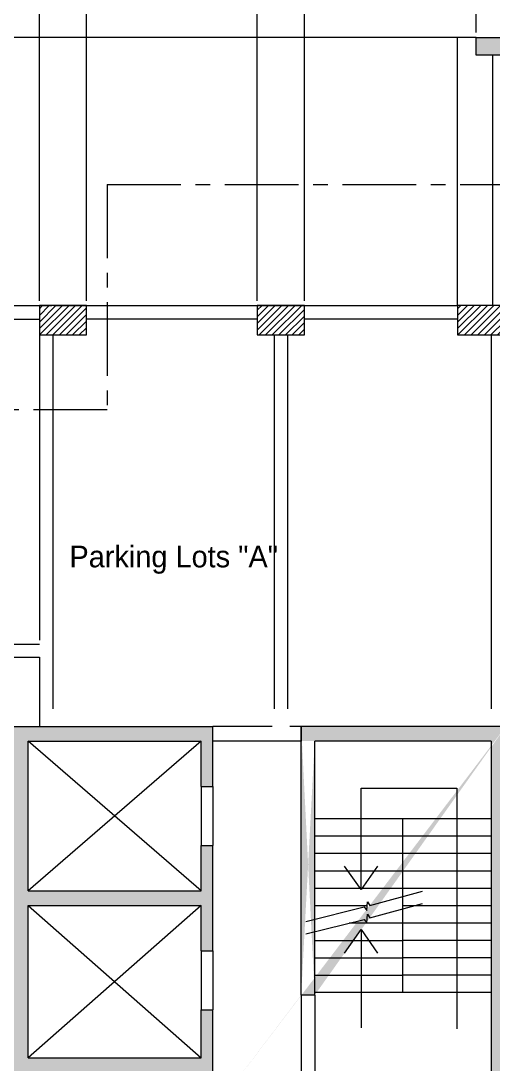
# Model space of a CAD drawing. Header units: millimetres. Extents: x -5 to 1510635, y -6 to 71285.
# Drawn here: x 720867 to 728895, y 19757 to 37480 of the extents above; entities that cross this region are included whole.
import ezdxf

# ---------------------------------------------------------------- set-up
doc = ezdxf.new("R2010")
doc.units = ezdxf.units.MM
doc.header["$LTSCALE"] = 1000
doc.linetypes.add('CENTER', pattern=[2, 1.25, -0.25, 0.25, -0.25])
doc.linetypes.add('S-BM-2ND$0$HIDDEN', pattern=[9.524999999999999, 6.35, -3.175])
for name, color, linetype in [('1', 1, 'CENTER'), ('3', 3, 'Continuous'), ('MP-8', 8, 'Continuous'), ('S-BM-2ND$0$S-BEAM', 21, 'Continuous'), ('S-BM-2ND$0$S-BEAMS-1', 21, 'Continuous'), ('S-BM-2ND$0$SDIM-2', 11, 'Continuous'), ('S-COL 2ND$0$GRD RC WALL', 31, 'Continuous'), ('S-COL 2ND$0$S-COL-1', 31, 'Continuous'), ('S-COL 2ND$0$S-COL-HATCH', 11, 'Continuous'), ('S-COL 2ND$0$S-RCWALL', 31, 'Continuous'), ('S-COL 2ND$0$S-RCWALL-HACH', 21, 'Continuous'), ('S-CUTL', 11, 'Continuous'), ('SDIM-2', 11, 'Continuous')]:
    doc.layers.add(name, color=color, linetype=linetype)
doc.layers.add('OPENING ELE 0.09', color=35, linetype='Continuous', lineweight=9)
doc.styles.add('GHD', font='OUTLINE', dxfattribs={"bigfont": 'GHD'})
doc.styles.add('TEXT', font='romans.shx', dxfattribs={"width": 0.75})
doc.dimstyles.new('MET-100', dxfattribs={"dimscale": 100, "dimtxt": 2, "dimasz": 2, "dimexe": 2, "dimexo": 2, "dimgap": 0.5, "dimtad": 1, "dimdec": 0, "dimdsep": 46, "dimtxsty": 'TEXT', "dimblk1": 'OBLIQUE', "dimblk2": 'OBLIQUE', "dimsah": 1, "dimcen": 0, "dimdle": 2, "dimclrd": 11, "dimclre": 11, "dimclrt": 21, "dimadec": 0, "dimazin": 0, "dimtfac": 0.8, "dimtdec": 0, "dimtofl": 0, "dimtmove": 0, "dimatfit": 3, "dimfxl": 1, "dimtolj": 1, "dimtzin": 0, "dimarcsym": 0})
doc.dimstyles.new('MPS2', dxfattribs={"dimscale": 100, "dimtxt": 3, "dimasz": 3, "dimexe": 1, "dimexo": 1, "dimgap": 1, "dimtad": 1, "dimzin": 12, "dimdsep": 46, "dimtxsty": 'Standard', "dimcen": 1, "dimclrd": 1, "dimclre": 1, "dimclrt": 7, "dimazin": 2, "dimtfac": 1, "dimtmove": 0, "dimatfit": 3, "dimfxl": 1, "dimarcsym": 0})
pattern_1 = [(0, (0, 0), (31.75, 63.5), [0, -63.5])]

# ---------------------------------------------------------------- blocks, each defined once
blk = doc.blocks.new('S-COL 2ND')
at = {"layer": 'S-COL 2ND$0$S-COL-HATCH'}
h = blk.add_hatch(dxfattribs=at)
h.set_pattern_fill('ANSI31', color=256, scale=25)
h.set_pattern_definition([(45, (7474.717989202589, 18780), (-56.1266007566822, 56.12660075668221), [])])
h.paths.add_polyline_path([(4007211.345289174, -137938.8001942993), (4008011.345289174, -137938.8001942993), (4008011.345289174, -137438.8001942993), (4007211.345289174, -137438.8001942993)])
h = blk.add_hatch(dxfattribs=at)
h.set_pattern_fill('ANSI31', color=256, scale=25)
h.set_pattern_definition([(45, (10979.71798920305, 18780), (-56.1266007566822, 56.12660075668221), [])])
h.paths.add_polyline_path([(4010916.345289174, -137938.8001942993), (4011716.345289174, -137938.8001942993), (4011716.345289174, -137438.8001942993), (4010916.345289174, -137438.8001942993)])
h = blk.add_hatch(dxfattribs=at)
h.set_pattern_fill('ANSI31', color=256, scale=25)
h.set_pattern_definition([(45, (14584.71798920259, 18780), (-56.1266007566822, 56.12660075668221), [])])
h.paths.add_polyline_path([(4014321.345289174, -137938.8001942993), (4015121.345289174, -137938.8001942993), (4015121.345289174, -137438.8001942993), (4014321.345289174, -137438.8001942993)])
at = {"layer": 'S-COL 2ND$0$S-RCWALL-HACH'}
h = blk.add_hatch(dxfattribs=at)
h.set_pattern_fill('DOTS', color=256, scale=40)
h.set_pattern_definition([(0, (0, -2), (31.75, 63.5), [0, -63.5])])
h.paths.add_polyline_path([(4014636.328522374, -132883.4990666909), (4021366.345289174, -132883.4990666909), (4021366.345289174, -133183.4990666909), (4014636.328522374, -133183.4990666909)])
h = blk.add_hatch(dxfattribs=at)
h.set_pattern_fill('DOTS', color=256, scale=40)
h.set_pattern_definition(pattern_1)
h.paths.add_polyline_path([(4009961.720289057, -145611.3001942993), (4010161.720289057, -145611.3001942993), (4010161.720289057, -144588.8001942993), (4006771.720289052, -144588.8001942993), (4006771.720289052, -150468.8001942994), (4010161.591443183, -150469.2091906754), (4010161.720289058, -149401.3001942993), (4009961.720289056, -149401.3001942993), (4009961.720289056, -150218.8001942993), (4007021.720289056, -150218.8001942994), (4007021.720289057, -147633.8001942993), (4009961.720289057, -147633.8001942993), (4009961.720289056, -148401.3001942992), (4010161.720289057, -148401.3001942993), (4010161.720289057, -146611.3001942993), (4009961.720289056, -146611.3001942993), (4009961.720289057, -147383.8001942993), (4007021.720289056, -147383.8001942993), (4007021.720289057, -144838.8001942993), (4009961.720289057, -144838.8001942993)])
edge = h.paths.add_edge_path()
edge.add_line((4009961.720289056, -150468.8001942993), (4009961.720289056, -151643.8001942994))
edge.add_line((4010161.449725861, -151643.8001942994), (4009961.720289056, -151643.8001942994))
h = blk.add_hatch(dxfattribs=at)
h.set_pattern_fill('DOTS', color=256, scale=40)
h.set_pattern_definition(pattern_1)
edge = h.paths.add_edge_path()
edge.add_line((4011661.77428559, -144588.8001474747), (4011661.77428559, -144838.8023326244))
edge.add_line((4015141.77428559, -144588.7980091494), (4011661.77428559, -144588.8001474747))
edge.add_line((4014891.774285589, -144838.8001942992), (4011891.774285589, -144838.802379449))
edge.add_line((4014891.774285589, -144838.8001942992), (4014891.814697843, -151393.7980091496))
edge.add_line((4015141.755883216, -151643.8633635959), (4015141.77428559, -144588.8001942992))
edge.add_line((4011891.774285589, -149153.8002411238), (4011891.774285589, -144838.802379449))
edge.add_line((4011661.77428559, -149153.8001942992), (4011661.774285589, -144588.8001474747))
edge.add_line((4011891.77428559, -149153.8002411239), (4011661.774285591, -149153.8001942992))
edge.add_line((4009961.720289057, -151393.8001942994), (4014891.814697843, -151393.7980091496))
edge.add_line((4015141.543804433, -151643.8633597682), (4009961.720289057, -151643.8001942994))
edge.add_line((4009961.720289057, -151643.8001942994), (4009961.720289057, -151393.8001942994))
at = {"layer": 'S-COL 2ND$0$GRD RC WALL', "elevation": -3.577563258482517e-09}
blk.add_lwpolyline([(4014636.328522374, -132883.4990666909), (4021366.345289174, -132883.4990666909), (4021366.345289174, -133183.4990666909), (4014636.328522374, -133183.4990666909)], close=True, dxfattribs=at)
at = {"layer": 'S-COL 2ND$0$S-COL-1'}
for p, q in [((4008011.345289174, -137688.8001942993, -2.687499661245865e-09), (4008011.345289174, -137438.8153288094)), ((4015141.77428559, -144588.7980091494, 1.244480731055391e-08), (4011661.77428559, -144588.8001474747, 5.577955311440209e-08)), ((4011661.77428559, -144588.8001474747, 5.577955311440209e-08), (4011661.77428559, -144838.8023326244, 9.713417412034882e-08)), ((4011661.77428559, -149153.8001942992, 5.577955311428009e-08), (4011661.774285589, -144588.8001474747, 5.577955311441564e-08)), ((4014891.774285589, -144838.8001942992, 5.672848915374908e-08), (4011891.774285589, -144838.802379449, 5.672848915379989e-08)), ((4011891.774285589, -149153.8002411238, 5.672848915378631e-08), (4011891.774285589, -144838.802379449, 5.672848915380618e-08)), ((4014891.774285589, -144838.8001942992, 5.672848915378884e-08), (4014891.814697843, -151393.7980091496, -1.511965894915522e-07)), ((4011891.77428559, -149153.8002411239, 5.682730685099589e-09), (4011661.774285591, -149153.8001942992, 4.733794645593373e-09))]:
    blk.add_line(p, q, dxfattribs=at)
for points in [[(4007211.345289174, -137938.8001942993), (4008011.345289174, -137938.8001942993), (4008011.345289174, -137438.8001942993), (4007211.345289174, -137438.8001942993)], [(4010916.345289174, -137938.8001942993), (4011716.345289174, -137938.8001942993), (4011716.345289174, -137438.8001942993), (4010916.345289174, -137438.8001942993)]]:
    blk.add_lwpolyline(points, close=True, dxfattribs=at)
at = {"layer": 'S-COL 2ND$0$S-COL-1', "elevation": -8.91567534880164e-09}
blk.add_lwpolyline([(4014321.345289174, -137938.8001942993), (4015121.345289174, -137938.8001942993), (4015121.345289174, -137438.8001942993), (4014321.345289174, -137438.8001942993)], close=True, dxfattribs=at)
at = {"layer": 'S-COL 2ND$0$S-RCWALL'}
for p, q in [((4006771.720289052, -144588.8001942993, 2.528651796695846e-08), (4010161.720289057, -144588.8001942993, 9.048614370923496e-09)), ((4010161.720289057, -145611.3001942993), (4010161.720289057, -144588.8001942993, 2.307891094867074e-08)), ((4007021.720289056, -147383.8001942993, -2.251210721471711e-08), (4007021.720289056, -144838.8001942993, 2.277218896879428e-08)), ((4007021.720289057, -144838.8001942993, -1.581623502414743e-09), (4009961.720289057, -144838.8001942993, -1.581623502414743e-09)), ((4009961.720289057, -145611.3001942993), (4009961.720289057, -144838.8001942993, 2.277218896879408e-08)), ((4009961.720289057, -145611.3001942993), (4010161.720289057, -145611.3001942993)), ((4009961.720289057, -147383.8001942993), (4009961.720289056, -146611.3001942993, 1.317501760894576e-08)), ((4009961.720289057, -146611.3001942993), (4010161.720289057, -146611.3001942993)), ((4010161.720289057, -148401.3001942993), (4010161.720289057, -146611.3001942993, 1.317501760894574e-08)), ((4007021.720289056, -147383.8001942993, -2.286797594700846e-08), (4009961.720289057, -147383.8001942993, -2.286797594700846e-08)), ((4007021.720289056, -150218.8001942994, 1.881628894017432e-08), (4007021.720289057, -147633.8001942993, -2.319946115485848e-08)), ((4007021.720289057, -147633.8001942993, -2.286797594700846e-08), (4009961.720289057, -147633.8001942993, -2.286797594700846e-08)), ((4009961.720289056, -148401.3001942993), (4009961.720289057, -147633.8001942993, -1.172420634730969e-09)), ((4009961.720289056, -148401.3001942992), (4010161.720289057, -148401.3001942992)), ((4009961.720289057, -150218.8001942993, 1.881628894017423e-08), (4009961.720289056, -149401.3001942993, -3.169458462619869e-09)), ((4009961.720289057, -149401.3001942993), (4010161.720289058, -149401.3001942993)), ((4010161.591443183, -150469.2091906754, -7.983455186807421e-09), (4010161.720289057, -149401.3001942993, -3.169458462619902e-09)), ((4007021.720289056, -150218.8001942987, -1.101807628740856e-08), (4009961.720289056, -150218.8001942993))]:
    blk.add_line(p, q, dxfattribs=at)
blk = doc.blocks.new('_Oblique')
at = {"layer": 'OPENING ELE 0.09', "color": 0, "lineweight": -2}
blk.add_line((-0.5, -0.5), (0.5, 0.5), dxfattribs=at)
blk = doc.blocks.new('*D327')
at = {"layer": 'DEFPOINTS', "color": 0, "linetype": 'ByBlock', "transparency": 16777216}
for p in [(721181.9597115102, 38510.49782430578), (717352.2417223202, 32644.3531070475, -4.082199666935801e-08), (721181.9597115102, 32644.3531070475)]:
    blk.add_point(p, dxfattribs=at)
at = {"layer": 'MP-8', "color": 1, "linetype": 'ByBlock', "lineweight": -2, "transparency": 16777216}
for p, q in [((717352.2417223202, 32724.3531070475), (717352.2417223202, 38590.49782430578)), ((717592.2417223202, 38510.49782430578), (720941.9597115102, 38510.49782430578)), ((721181.9597115102, 32724.3531070475), (721181.9597115102, 38590.49782430578))]:
    blk.add_line(p, q, dxfattribs=at)
at = {"layer": 'MP-8', "color": 1, "linetype": 'ByBlock', "transparency": 16777216}
for points in [[(717592.2417223202, 38550.49782430578), (717592.2417223202, 38470.49782430578), (717352.2417223202, 38510.49782430578)], [(720941.9597115102, 38550.49782430578), (720941.9597115102, 38470.49782430578), (721181.9597115102, 38510.49782430578)]]:
    blk.add_solid(points, dxfattribs=at)
at = {"layer": 'MP-8', "color": 7, "linetype": 'ByBlock', "transparency": 16777216, "insert": (719267.1007169152, 38710.49782430578), "char_height": 240, "attachment_point": 5}
blk.add_mtext('3830', dxfattribs=at)
blk = doc.blocks.new('*D328')
at = {"layer": 'DEFPOINTS', "color": 0, "linetype": 'ByBlock', "transparency": 16777216}
for p in [(721981.9597115102, 38510.49782430578), (721181.9597115102, 32644.3531070475), (721981.9597115102, 32644.3531070475)]:
    blk.add_point(p, dxfattribs=at)
at = {"layer": 'MP-8', "color": 1, "linetype": 'ByBlock', "lineweight": -2, "transparency": 16777216}
for p, q in [((721181.9597115102, 32724.3531070475), (721181.9597115102, 38590.49782430578)), ((721421.9597115102, 38510.49782430578), (721741.9597115102, 38510.49782430578)), ((721981.9597115102, 32724.3531070475), (721981.9597115102, 38590.49782430578))]:
    blk.add_line(p, q, dxfattribs=at)
at = {"layer": 'MP-8', "color": 1, "linetype": 'ByBlock', "transparency": 16777216}
for points in [[(721421.9597115102, 38550.49782430578), (721421.9597115102, 38470.49782430578), (721181.9597115102, 38510.49782430578)], [(721741.9597115102, 38550.49782430578), (721741.9597115102, 38470.49782430578), (721981.9597115102, 38510.49782430578)]]:
    blk.add_solid(points, dxfattribs=at)
at = {"layer": 'MP-8', "color": 7, "linetype": 'ByBlock', "transparency": 16777216, "insert": (721581.9597115102, 38710.49782430578), "char_height": 240, "attachment_point": 5}
blk.add_mtext('800', dxfattribs=at)
blk = doc.blocks.new('*D329')
at = {"layer": 'DEFPOINTS', "color": 0, "linetype": 'ByBlock', "transparency": 16777216}
for p in [(724886.9597115107, 38510.49782430578), (721981.9597115102, 32644.3531070475), (724886.9597115107, 32644.3531070475)]:
    blk.add_point(p, dxfattribs=at)
at = {"layer": 'MP-8', "color": 1, "linetype": 'ByBlock', "lineweight": -2, "transparency": 16777216}
for p, q in [((721981.9597115102, 32724.3531070475), (721981.9597115102, 38590.49782430578)), ((722221.9597115102, 38510.49782430578), (724646.9597115107, 38510.49782430578)), ((724886.9597115107, 32724.3531070475), (724886.9597115107, 38590.49782430578))]:
    blk.add_line(p, q, dxfattribs=at)
at = {"layer": 'MP-8', "color": 1, "linetype": 'ByBlock', "transparency": 16777216}
for points in [[(722221.9597115102, 38550.49782430578), (722221.9597115102, 38470.49782430578), (721981.9597115102, 38510.49782430578)], [(724646.9597115107, 38550.49782430578), (724646.9597115107, 38470.49782430578), (724886.9597115107, 38510.49782430578)]]:
    blk.add_solid(points, dxfattribs=at)
at = {"layer": 'MP-8', "color": 7, "linetype": 'ByBlock', "transparency": 16777216, "insert": (723434.4597115105, 38710.49782430578), "char_height": 240, "attachment_point": 5}
blk.add_mtext('2905', dxfattribs=at)
blk = doc.blocks.new('*D330')
at = {"layer": 'DEFPOINTS', "color": 0, "linetype": 'ByBlock', "transparency": 16777216}
for p in [(725686.9597115107, 38510.49782430578), (724886.9597115107, 32644.3531070475), (725686.9597115107, 32644.3531070475, -5.25193965132703e-08)]:
    blk.add_point(p, dxfattribs=at)
at = {"layer": 'MP-8', "color": 1, "linetype": 'ByBlock', "lineweight": -2, "transparency": 16777216}
for p, q in [((724886.9597115107, 32724.3531070475), (724886.9597115107, 38590.49782430578)), ((725126.9597115107, 38510.49782430578), (725446.9597115107, 38510.49782430578)), ((725686.9597115107, 32724.3531070475), (725686.9597115107, 38590.49782430578))]:
    blk.add_line(p, q, dxfattribs=at)
at = {"layer": 'MP-8', "color": 1, "linetype": 'ByBlock', "transparency": 16777216}
for points in [[(725126.9597115107, 38550.49782430578), (725126.9597115107, 38470.49782430578), (724886.9597115107, 38510.49782430578)], [(725446.9597115107, 38550.49782430578), (725446.9597115107, 38470.49782430578), (725686.9597115107, 38510.49782430578)]]:
    blk.add_solid(points, dxfattribs=at)
at = {"layer": 'MP-8', "color": 7, "linetype": 'ByBlock', "transparency": 16777216, "insert": (725286.9597115107, 38710.49782430578), "char_height": 240, "attachment_point": 5}
blk.add_mtext('800', dxfattribs=at)
blk = doc.blocks.new('*D331')
at = {"layer": 'DEFPOINTS', "color": 0, "linetype": 'ByBlock', "transparency": 16777216}
for p in [(728606.9429447101, 38510.49782430578), (728606.9429447101, 37199.6542346559), (725686.9597115107, 32644.3531070475, -5.25193965132703e-08)]:
    blk.add_point(p, dxfattribs=at)
at = {"layer": 'MP-8', "color": 1, "linetype": 'ByBlock', "lineweight": -2, "transparency": 16777216}
for p, q in [((725686.9597115107, 32724.3531070475), (725686.9597115107, 38590.49782430578)), ((725926.9597115107, 38510.49782430578), (728366.9429447101, 38510.49782430578)), ((728606.9429447101, 37279.6542346559), (728606.9429447101, 38590.49782430578))]:
    blk.add_line(p, q, dxfattribs=at)
at = {"layer": 'MP-8', "color": 1, "linetype": 'ByBlock', "transparency": 16777216}
for points in [[(725926.9597115107, 38550.49782430578), (725926.9597115107, 38470.49782430578), (725686.9597115107, 38510.49782430578)], [(728366.9429447101, 38550.49782430578), (728366.9429447101, 38470.49782430578), (728606.9429447101, 38510.49782430578)]]:
    blk.add_solid(points, dxfattribs=at)
at = {"layer": 'MP-8', "color": 7, "linetype": 'ByBlock', "transparency": 16777216, "insert": (727146.9513281104, 38710.49782430578), "char_height": 240, "attachment_point": 5}
blk.add_mtext('2920', dxfattribs=at)
blk = doc.blocks.new('*D340')
at = {"layer": 'DEFPOINTS', "color": 0, "linetype": 'ByBlock', "transparency": 16777216}
for p in [(735336.9597115107, 38510.49782430578), (728606.9429447101, 37199.6542346559), (735336.9597115107, 37199.6542346559, -5.609695977175281e-08)]:
    blk.add_point(p, dxfattribs=at)
at = {"layer": 'MP-8', "color": 1, "linetype": 'ByBlock', "lineweight": -2, "transparency": 16777216}
for p, q in [((728606.9429447101, 37279.6542346559), (728606.9429447101, 38590.49782430578)), ((728846.9429447101, 38510.49782430578), (735096.9597115107, 38510.49782430578)), ((735336.9597115107, 37279.6542346559), (735336.9597115107, 38590.49782430578))]:
    blk.add_line(p, q, dxfattribs=at)
at = {"layer": 'MP-8', "color": 1, "linetype": 'ByBlock', "transparency": 16777216}
for points in [[(728846.9429447101, 38550.49782430578), (728846.9429447101, 38470.49782430578), (728606.9429447101, 38510.49782430578)], [(735096.9597115107, 38550.49782430578), (735096.9597115107, 38470.49782430578), (735336.9597115107, 38510.49782430578)]]:
    blk.add_solid(points, dxfattribs=at)
at = {"layer": 'MP-8', "color": 7, "linetype": 'ByBlock', "transparency": 16777216, "insert": (731971.9513281104, 38710.49782430578), "char_height": 240, "attachment_point": 5}
blk.add_mtext('6730', dxfattribs=at)
blk = doc.blocks.new('*D343')
at = {"layer": 'DEFPOINTS', "color": 0, "linetype": 'ByBlock', "transparency": 16777216}
for p in [(742286.8665123605, 39274.60185658524), (711897.1178145017, 32644.3531070475, -4.082199666857196e-08), (742286.8665123605, 20314.70645424048, -4.082199666857196e-08)]:
    blk.add_point(p, dxfattribs=at)
at = {"layer": 'MP-8', "color": 1, "linetype": 'ByBlock', "lineweight": -2, "transparency": 16777216}
for p, q in [((711897.1178145017, 32724.3531070475), (711897.1178145017, 39354.60185658524)), ((742286.8665123605, 20394.70645424048), (742286.8665123605, 39354.60185658524)), ((712137.1178145017, 39274.60185658524), (742046.8665123605, 39274.60185658524))]:
    blk.add_line(p, q, dxfattribs=at)
at = {"layer": 'MP-8', "color": 1, "linetype": 'ByBlock', "transparency": 16777216}
for points in [[(712137.1178145017, 39314.60185658524), (712137.1178145017, 39234.60185658524), (711897.1178145017, 39274.60185658524)], [(742046.8665123605, 39314.60185658524), (742046.8665123605, 39234.60185658524), (742286.8665123605, 39274.60185658524)]]:
    blk.add_solid(points, dxfattribs=at)
at = {"layer": 'MP-8', "color": 7, "linetype": 'ByBlock', "transparency": 16777216, "insert": (727091.9921634311, 39474.60185658524), "char_height": 240, "attachment_point": 5}
blk.add_mtext('30390', dxfattribs=at)
blk = doc.blocks.new('*D332')
at = {"layer": 'DEFPOINTS', "color": 0, "linetype": 'ByBlock', "transparency": 16777216}
for p in [(728606.9429447101, 37199.6542346559, -5.609695977175281e-08), (710307.8248572741, 32644.3531070475), (711897.1178145017, 32644.3531070475, -4.082199666857196e-08)]:
    blk.add_point(p, dxfattribs=at)
at = {"layer": 'MP-8', "color": 1, "linetype": 'ByBlock', "lineweight": -2, "transparency": 16777216}
for p, q in [((728526.9429447101, 37199.6542346559), (710227.8248572741, 37199.6542346559)), ((710307.8248572741, 36959.6542346559), (710307.8248572741, 32884.3531070475)), ((711817.1178145017, 32644.3531070475), (710227.8248572741, 32644.3531070475))]:
    blk.add_line(p, q, dxfattribs=at)
at = {"layer": 'MP-8', "color": 1, "linetype": 'ByBlock', "transparency": 16777216}
for points in [[(710267.8248572741, 36959.6542346559), (710347.8248572741, 36959.6542346559), (710307.8248572741, 37199.6542346559)], [(710267.8248572741, 32884.3531070475), (710347.8248572741, 32884.3531070475), (710307.8248572741, 32644.3531070475)]]:
    blk.add_solid(points, dxfattribs=at)
at = {"layer": 'MP-8', "color": 7, "linetype": 'ByBlock', "transparency": 16777216, "insert": (710107.8248572741, 34922.00367085182), "char_height": 240, "attachment_point": 5, "rotation": 90}
blk.add_mtext('4555', dxfattribs=at)
blk = doc.blocks.new('*D322')
at = {"layer": 'DEFPOINTS', "color": 0, "linetype": 'ByBlock', "transparency": 16777216}
for p in [(709482.2473507132, 37199.6542346559), (728606.9429447101, 37199.6542346559, -5.609695977175281e-08), (713457.2417223048, 12814.3531070475, -4.082199666857196e-08)]:
    blk.add_point(p, dxfattribs=at)
at = {"layer": 'MP-8', "color": 1, "linetype": 'ByBlock', "lineweight": -2, "transparency": 16777216}
for p, q in [((728526.9429447101, 37199.6542346559), (709402.2473507132, 37199.6542346559)), ((709482.2473507132, 13054.3531070475), (709482.2473507132, 36959.6542346559)), ((713377.2417223048, 12814.3531070475), (709402.2473507132, 12814.3531070475))]:
    blk.add_line(p, q, dxfattribs=at)
at = {"layer": 'MP-8', "color": 1, "linetype": 'ByBlock', "transparency": 16777216}
for points in [[(709442.2473507132, 36959.6542346559), (709522.2473507132, 36959.6542346559), (709482.2473507132, 37199.6542346559)], [(709442.2473507132, 13054.3531070475), (709522.2473507132, 13054.3531070475), (709482.2473507132, 12814.3531070475)]]:
    blk.add_solid(points, dxfattribs=at)
at = {"layer": 'MP-8', "color": 7, "linetype": 'ByBlock', "transparency": 16777216, "insert": (709282.2473507132, 25007.00367085182), "char_height": 240, "attachment_point": 5, "rotation": 90}
blk.add_mtext('24385', dxfattribs=at)

msp = doc.modelspace()

# ---------------------------------------------------------------- linework, layer by layer
at = {"layer": '1'}
for p, q in [((722334.0391553725, 34699.6542346559, -6.421029768498295e-08), (722334.0391553725, 30872.93861450825, -6.421029768498295e-08)), ((722334.0391553725, 34699.6542346559, -6.421029768498301e-08), (735458.7078378593, 34699.6542346559, -6.421029768498301e-08)), ((722334.0391553725, 30872.93861450825, -6.421029768498295e-08), (707353.1102884115, 30872.93861450825, -6.421029768498295e-08))]:
    msp.add_line(p, q, dxfattribs=at)
at = {"layer": 'S-BM-2ND$0$S-BEAM', "linetype": 'S-BM-2ND$0$HIDDEN'}
for p, q in [((728881.9429447097, 36899.6542346559, -5.597438122084308e-08), (728881.9429447097, 32644.3531070475, -6.143507186207194e-08)), ((717352.2417223197, 32414.35310705463, -4.329448334116262e-08), (721181.9597115102, 32414.3531070475, -5.25193965132703e-08)), ((724886.9597115107, 32414.3531070475, -5.25193965132703e-08), (721981.9597115102, 32414.3531070475, -5.25193965132703e-08)), ((728291.9597115102, 32414.3531070475, -6.143507186207194e-08), (725686.9597115107, 32414.3531070475, -5.25193965132703e-08)), ((721181.9597115093, 32144.3531070475, -5.25193965132703e-08), (721181.9597115102, 26959.92667797251, -2.442326860643701e-08)), ((721411.9597115102, 32144.3531070475, -5.25193965132703e-08), (721411.9597115102, 25494.3531070475, -3.077563944577495e-08)), ((725171.9597115112, 32144.3531070475, -5.251939651324319e-08), (725171.9597115107, 25494.35382508556, -1.648084275456283e-08)), ((725401.9597115112, 32144.3531070475, -5.251939651321609e-08), (725401.9597115126, 25494.35346432918, -1.791855691543462e-08)), ((728861.9597115102, 32144.3531070475, -6.143507186207194e-08), (728861.9606889421, 25494.35509526666, -3.608364233495011e-08)), ((717157.2417223211, 26889.92667797251, -4.070361164336861e-08), (721181.9597115102, 26889.92667797251, -3.978733021916779e-08)), ((716637.2417223188, 26669.35310704887, -3.329621843664981e-08), (721181.9597115098, 26669.3531070507, -2.328029413716878e-08)), ((721181.9597115098, 26669.3531070507, -2.328029413716878e-08), (721181.9597115102, 25494.3531070475, -2.935954320193402e-08)), ((725136.9597115107, 25494.35382508556, -7.980971904957703e-09), (724132.3347113933, 25494.3531070475, -2.944048556457584e-08)), ((725682.388707926, 25494.3531070475, 4.209092640672995e-09), (725436.9597115126, 25494.35346432918, -1.292762508721431e-09)), ((725633.3887079251, 25244.35310704779, -1.178071222440982e-09), (724132.3347113933, 25244.3531070475, -3.508325107764277e-08)), ((724132.3347113933, 24471.8531070475, -5.251939651327032e-08), (724132.3347113929, 23471.8531070475, -5.303059981306483e-08)), ((724132.3347113929, 21681.8531070475, -5.25193965132703e-08), (724132.3347113938, 20681.8531070475, -5.037234465023935e-08)), ((725632.3887079265, 20929.35310704762, 3.260156601009793e-09), (725632.4292701948, 18689.35386057486, -8.827738829748677e-08)), ((725862.388707926, 20929.35306022296, -4.683666582817071e-08), (725862.3901364459, 18689.35398181234, -1.382392309875801e-07))]:
    msp.add_line(p, q, dxfattribs=at)
at = {"layer": 'S-BM-2ND$0$S-BEAM'}
msp.add_line((721429.9597114986, 32644.3531070475, -4.292978128730488e-08), (728291.9597115107, 32644.3531070475, -6.143507186207024e-08), dxfattribs=at)
at = {"layer": 'S-BM-2ND$0$S-BEAM', "elevation": -4.082199666857196e-08}
msp.add_lwpolyline([(712947.1178145017, 32644.3531070475), (721391.9597115107, 32644.3531070475)], dxfattribs=at)
at = {"layer": 'S-BM-2ND$0$S-BEAMS-1'}
for p, q in [((728291.9597115102, 32644.3531070475, -6.143507186207194e-08), (728291.9597115102, 37202.13359813264, -6.143507186207194e-08)), ((728606.9429447101, 37199.6542346559, -5.609695977175281e-08), (728291.9597115102, 37199.6542346559, -6.143507186205161e-08)), ((723932.3347113933, 24471.8531070475, -5.25193965132703e-08), (723932.3347113933, 23471.8531070475, -5.303059981306478e-08)), ((728857.3887079251, 23922.52353307951, 4.209092640530693e-09), (725857.3887079251, 23922.52353307951, 4.209092640530693e-09)), ((725857.3887079256, 23922.52353307951, 4.209092640530693e-09), (725857.3887079251, 22222.38192166711, 4.209092640530693e-09)), ((723932.3347113924, 21681.85310704759, -5.25193965132704e-08), (723932.3347113915, 20681.85310704759, -5.568885497589027e-08)), ((727357.3887079945, 20972.52353307951, -6.358116402088287e-09), (725857.3887079251, 20972.52353307951, 3.855450152627643e-09))]:
    msp.add_line(p, q, dxfattribs=at)
at = {"layer": 'S-BM-2ND$0$SDIM-2'}
for p, q in [((727357.3887079996, 23922.52353307954, -6.358116402088287e-09), (727357.3887079945, 20972.52353307951, -6.358116402088287e-09)), ((728857.3887079251, 23627.52353307951, 4.209092640530693e-09), (725857.3887079251, 23627.52353307951, 4.209092640530693e-09)), ((728857.3887079251, 23332.52353307951, 4.209092640530693e-09), (725857.3887079251, 23332.52353307951, 4.209092640530693e-09)), ((728857.3887079251, 23037.52353307951, 4.209092640530693e-09), (725857.3887079251, 23037.52353307951, 4.209092640530693e-09)), ((728857.3887079251, 22742.52353307951, 4.209092640530693e-09), (725857.3887079251, 22742.52353307951, 4.209092640530693e-09)), ((726753.2928944821, 22447.52353307951, 4.209092640530693e-09), (725857.388707926, 22447.52353307951, 4.209092640530693e-09)), ((728857.3887079251, 22447.52353307951, 4.209092640530693e-09), (727357.3887079982, 22447.52353307948, 4.209092640530693e-09)), ((728857.3887079251, 22152.52353307951, 4.209092640530693e-09), (726447.5894871759, 22152.52353307951, 4.209092640530693e-09)), ((725857.3887080657, 21857.52353307951, 4.209092640530693e-09), (727357.3887079954, 21857.52353307951, 4.209092640530693e-09)), ((728857.3887079251, 21857.52353307951, 4.209092640530693e-09), (727357.3887079954, 21857.52353307951, 4.209092640530693e-09)), ((725857.3887080657, 21562.52353307951, 4.209092640530693e-09), (727357.3887079954, 21562.52353307951, 4.209092640530693e-09)), ((728857.3887079251, 21562.52353307951, 4.209092640530693e-09), (727357.3887079954, 21562.52353307951, 4.209092640530693e-09)), ((725857.3887080657, 21267.52353307951, 4.209092640530693e-09), (727357.3887079954, 21267.52353307951, 4.209092640530693e-09)), ((728857.3887079251, 21267.52353307951, 4.209092640530693e-09), (727357.3887079954, 21267.52353307951, 4.209092640530693e-09)), ((728857.3887079251, 20972.52353307951, 4.209092640530693e-09), (727357.3887079954, 20972.52353307951, 4.209092640530693e-09))]:
    msp.add_line(p, q, dxfattribs=at)
at = {"layer": 'S-BM-2ND$0$SDIM-2', "linetype": 'Continuous', "elevation": -6.358116402088287e-09}
for points in [[(725709.7649532561, 22181.9888336912), (726704.4466204429, 22426.79330553339), (726746.6881190757, 22367.13971463474), (726758.6595667223, 22512.83894207957), (726800.9010652611, 22453.18535120596), (727695.5827324465, 22697.98982304794)], [(725709.7649532561, 21970.93503969826), (726704.4466204429, 22215.73951154045), (726746.6881190757, 22156.08592064181), (726758.6595667223, 22301.78514808664), (726800.9010652611, 22242.13155721303), (727695.5827324465, 22486.93602905501)]]:
    msp.add_lwpolyline(points, dxfattribs=at)
at = {"layer": 'S-CUTL'}
for p, q in [((723932.3347113933, 22699.3531070475, -5.338509516812461e-08), (720992.3347113915, 25244.3531070475, -2.974720754455733e-08)), ((723931.952940065, 25244.3531070468, 1.008265466211916e-08), (720992.3347113929, 22699.3531070475, -7.538737246027875e-08)), ((723931.952940065, 22449.3531070475, -7.538737246026733e-08), (720992.3347113929, 19864.35310704744, -3.370310757343289e-08)), ((720992.3347113933, 22449.3531070475, -7.538737246027876e-08), (723931.952940065, 19864.3531070468, 3.048056710470815e-08))]:
    msp.add_line(p, q, dxfattribs=at)
at = {"layer": 'SDIM-2'}
for p, q in [((726649.5306681977, 24446.07829310815, -4.195218747065132e-08), (728278.9116895939, 24446.07829310815, -4.195218747065132e-08)), ((726649.5306681963, 24446.07829310815, -5.17301530583883e-08), (728278.9116895925, 24446.07829310815, -5.17301530583883e-08)), ((728278.9116895939, 24446.07829310815, -4.195218747065132e-08), (728278.9116895939, 20356.4675153296, -4.195218747065132e-08)), ((728278.9116895925, 24446.07829310815, -5.17301530583883e-08), (728278.9116895925, 20356.4675153296, -5.17301530583883e-08))]:
    msp.add_line(p, q, dxfattribs=at)

# ---------------------------------------------------------------- block references
msp.add_blockref('S-COL 2ND', (-3286029.385577664, 170083.1533013468, -5.25193965132703e-08))

# ---------------------------------------------------------------- texts
at = {"layer": '3', "style": 'GHD'}
msp.add_text('Parking Lots "A"', height=367.4999999999999, dxfattribs=at).set_placement((721693.3343172496, 28196.03061098955, -5.609695977175281e-08))

# ---------------------------------------------------------------- dimensions: what is measured, and where the dimension line sits
at = {"layer": 'MP-8', "linetype": 'ByBlock'}
for base, p1, p2, picture, middle in [((742286.8665123605, 39274.60185658524), (711897.1178145017, 32644.3531070475, -4.082199666857196e-08), (742286.8665123605, 20314.70645424048, -4.082199666857196e-08), '*D343', (727091.9921634311, 39474.60185658524)), ((721181.9597115102, 38510.49782430578), (717352.2417223202, 32644.3531070475, -4.082199666935801e-08), (721181.9597115102, 32644.3531070475), '*D327', (719267.1007169152, 38710.49782430578)), ((721981.9597115102, 38510.49782430578), (721181.9597115102, 32644.3531070475), (721981.9597115102, 32644.3531070475), '*D328', (721581.9597115102, 38710.49782430578)), ((724886.9597115107, 38510.49782430578), (721981.9597115102, 32644.3531070475), (724886.9597115107, 32644.3531070475), '*D329', (723434.4597115105, 38710.49782430578)), ((725686.9597115107, 38510.49782430578), (724886.9597115107, 32644.3531070475), (725686.9597115107, 32644.3531070475, -5.25193965132703e-08), '*D330', (725286.9597115107, 38710.49782430578)), ((728606.9429447101, 38510.49782430578), (725686.9597115107, 32644.3531070475, -5.25193965132703e-08), (728606.9429447101, 37199.6542346559), '*D331', (727146.9513281104, 38710.49782430578)), ((735336.9597115107, 38510.49782430578), (728606.9429447101, 37199.6542346559), (735336.9597115107, 37199.6542346559, -5.609695977175281e-08), '*D340', (731971.9513281104, 38710.49782430578))]:
    dim = msp.add_linear_dim(base=base, p1=p1, p2=p2, dimstyle='MPS2', override={"dimscale": 80, "dimdec": 0}, dxfattribs=at)
    dim.commit()
    dim.dimension.update_dxf_attribs({"geometry": picture, "text_midpoint": middle})
for base, p1, p2, picture, middle in [((709482.2473507132, 37199.6542346559), (713457.2417223048, 12814.3531070475, -4.082199666857196e-08), (728606.9429447101, 37199.6542346559, -5.609695977175281e-08), '*D322', (709282.2473507132, 25007.00367085182)), ((710307.8248572741, 32644.3531070475), (728606.9429447101, 37199.6542346559, -5.609695977175281e-08), (711897.1178145017, 32644.3531070475, -4.082199666857196e-08), '*D332', (710107.8248572741, 34922.00367085182))]:
    dim = msp.add_linear_dim(base=base, p1=p1, p2=p2, angle=90, dimstyle='MPS2', override={"dimscale": 80, "dimdec": 0}, dxfattribs=at)
    dim.commit()
    dim.dimension.update_dxf_attribs({"geometry": picture, "text_midpoint": middle})

# ---------------------------------------------------------------- leaders
at = {"layer": 'SDIM-2'}
for points in [[(726649.5306681977, 22721.52503147925, -4.195218747065132e-08), (726649.5306681977, 24446.07829310815, -4.195218747065132e-08)], [(726649.5306681963, 22721.52503147919, -5.17301530583883e-08), (726649.5306681963, 24446.07829310815, -5.17301530583883e-08)], [(726649.5306681972, 22044.78157121432, -1.024222690391989e-07), (726649.5306681972, 20373.15330134681, -1.024222690391989e-07)]]:
    msp.add_leader(points, dimstyle='MET-100', override={"dimasz": 4, "dimtad": 0, "dimldrblk": 'Open90'}, dxfattribs=at)

doc.saveas('drawing.dxf')
